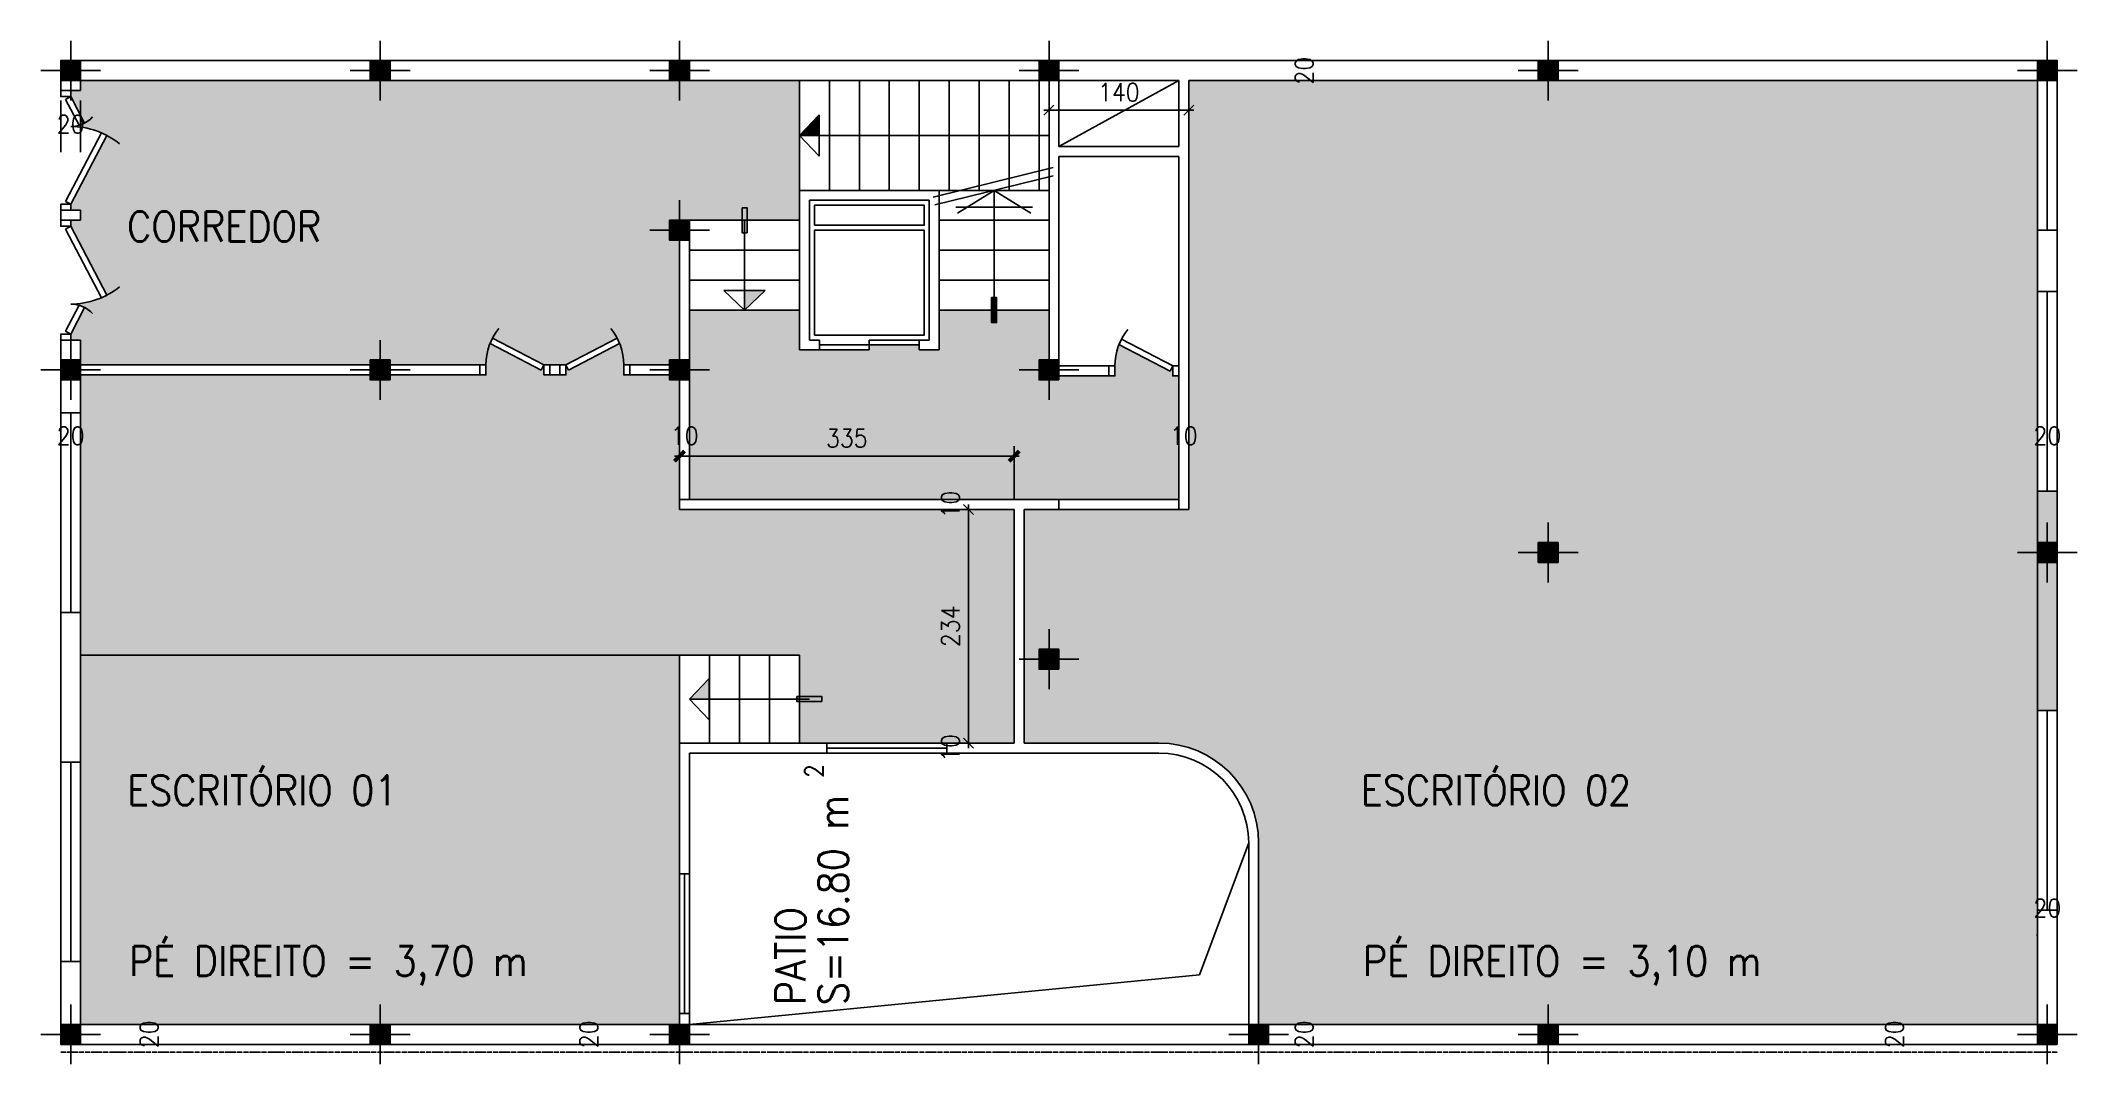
# Model space of a CAD drawing. Header units: millimetres. Extents: x 2375 to 4415, y 1220 to 2246.
import ezdxf

# ---------------------------------------------------------------- set-up
doc = ezdxf.new("R2010")
doc.units = ezdxf.units.MM
for name, pattern in [('AXIS', [6, 5, -0.5, 0, -0.5]), ('Contínuo', [0]), ('DASHED', [0.75, 0.5, -0.25])]:
    doc.linetypes.add(name, pattern=pattern)
for name, color, linetype in [('1', 8, 'AXIS'), ('10', 10, 'Continuous'), ('2', 4, 'Continuous'), ('3', 3, 'Continuous'), ('33', 62, 'Continuous'), ('4', 136, 'Continuous'), ('5', 5, 'Continuous'), ('6', 60, 'Continuous'), ('DIM', 8, 'Continuous'), ('DOR', 3, 'Continuous'), ('TXT-1', 2, 'Continuous')]:
    doc.layers.add(name, color=color, linetype=linetype)
doc.layers.add('ILUMINAÇÃO', color=1, linetype='Contínuo', lineweight=50)
doc.styles.add('ROMANS', font='ROMANS.shx', dxfattribs={"width": 0.9})
doc.dimstyles.new('dim1.100', dxfattribs={"dimscale": 100, "dimtxt": 0.18, "dimasz": 0.1, "dimexe": 0.1, "dimexo": 0.1, "dimgap": 0.09, "dimtad": 1, "dimzin": 12, "dimdsep": 46, "dimtxsty": 'ROMANS', "dimblk1": 'OBLIQUE', "dimblk2": 'OBLIQUE', "dimsah": 1, "dimcen": 0.1, "dimdle": 0.05, "dimclrd": 256, "dimclre": 12, "dimclrt": 4, "dimadec": 0, "dimazin": 0, "dimtfac": 1, "dimtix": 1, "dimtofl": 0, "dimtmove": 0, "dimatfit": 0, "dimldrblk": 'OBLIQUE', "dimfxl": 1, "dimtolj": 1, "dimtzin": 0, "dimarcsym": 0})

# ---------------------------------------------------------------- blocks, each defined once
blk = doc.blocks.new('st')
at = {"layer": '2'}
h = blk.add_hatch(color=256, dxfattribs=at)
h.paths.add_polyline_path([(0, 10), (0, 0), (10, 0), (10, 10)])
h.paths.add_polyline_path([(-10, 10), (-10, 0), (0, 0), (0, 10)])
h.paths.add_polyline_path([(-10, 0), (-10, -10), (0, -10), (0, 0)])
h.paths.add_polyline_path([(0, 0), (0, -10), (10, -10), (10, 0)])
at = {"layer": '10'}
for p, q in [((0, 30), (0, -30)), ((-30, 0), (30, 0))]:
    blk.add_line(p, q, dxfattribs=at)
at = {"layer": '4'}
blk.add_lwpolyline([(-10, -10), (-10, 10), (10, 10), (10, -10)], close=True, dxfattribs=at)
blk = doc.blocks.new('D70')
at = {"layer": 'DOR'}
for p, q in [((-59.9, 31.5), (-57.3, 37)), ((-8.8, 4.7), (-59.9, 31.5)), ((-6, 10), (-57.3, 37)), ((-6, 10), (-8.8, 4.7))]:
    blk.add_line(p, q, dxfattribs=at)
for points in [[(-70, 10), (-64, 10), (-64, 0), (-70, 0)], [(-6, 10), (0, 10), (0, 0), (-6, 0)]]:
    blk.add_lwpolyline(points, close=True, dxfattribs=at)
blk.add_arc((-6, 10), 58, 141.0374, 180, dxfattribs=at)
blk = doc.blocks.new('D120')
at = {"layer": 'DOR'}
for p, q in [((-114, 10), (-45, 46.3)), ((-111.2, 4.7), (-42.2, 41)), ((-42.2, 41), (-45, 46.3)), ((-34.8, 18.4), (-32.6, 24)), ((-6, 10), (-32.6, 24)), ((-114, 10), (-111.2, 4.7)), ((-8.8, 4.7), (-34.8, 18.4)), ((-6, 10), (-8.8, 4.7))]:
    blk.add_line(p, q, dxfattribs=at)
for points in [[(-114, 10), (-120, 10), (-120, 0), (-114, 0)], [(-6, 10), (0, 10), (0, 0), (-6, 0)]]:
    blk.add_lwpolyline(points, close=True, dxfattribs=at)
at = {"layer": 'DOR', "color": 44}
for centre, radius, start, end in [((-114, 10), 78, 0, 38.9626), ((-6, 10), 30, 132.879, 180)]:
    blk.add_arc(centre, radius, start, end, dxfattribs=at)
blk = doc.blocks.new('FL')
at = {"layer": '33'}
for p, q in [((0, 0), (-36.8, 22.8)), ((0, 0), (36.8, 22.8)), ((38.4, 16.9), (-38.4, 16.9))]:
    blk.add_line(p, q, dxfattribs=at)
blk = doc.blocks.new('FELESH')
at = {"layer": '33'}
for p, q in [((-61.2, 6.8), (59.3, -22.9)), ((-59.3, 14.6), (59.3, -14.6))]:
    blk.add_line(p, q, dxfattribs=at)
at = {"layer": '5'}
blk.add_blockref('FL', (0, 0), dxfattribs=at)
blk = doc.blocks.new('*D34')
at = {"layer": 'DEFPOINTS', "color": 0, "transparency": 16777216}
for p in [(2501.7, 1260.5), (2501.7, 1260.5), (2501.7, 1240.5)]:
    blk.add_point(p, dxfattribs=at)
at = {"layer": 'DIM', "color": 4, "transparency": 16777216, "insert": (2483.7, 1250.5), "char_height": 18, "attachment_point": 5, "rotation": 90, "style": 'ROMANS'}
blk.add_mtext('\\A1;20', dxfattribs=at)
blk = doc.blocks.new('_OBLIQUE')
at = {"color": 0, "linetype": 'ByBlock'}
blk.add_line((-0.5, -0.5), (0.5, 0.5), dxfattribs=at)
blk = doc.blocks.new('*D36')
at = {"layer": 'DEFPOINTS', "color": 0, "transparency": 16777216}
for p in [(3385.1, 2176.8), (3385.1, 2176.8), (3525.1, 2176.8)]:
    blk.add_point(p, dxfattribs=at)
at = {"layer": 'DIM', "lineweight": -2, "transparency": 16777216}
blk.add_line((3530.1, 2176.8), (3380.1, 2176.8), dxfattribs=at)
at = {"layer": 'DIM', "lineweight": -2, "transparency": 16777216, "xscale": 10, "yscale": 10, "zscale": 10, "rotation": 180}
blk.add_blockref('_OBLIQUE', (3385.1, 2176.8), dxfattribs=at)
at = {"layer": 'DIM', "lineweight": -2, "transparency": 16777216, "xscale": 10, "yscale": 10, "zscale": 10}
blk.add_blockref('_OBLIQUE', (3525.1, 2176.8), dxfattribs=at)
at = {"layer": 'DIM', "color": 4, "transparency": 16777216, "insert": (3455.1, 2194.8), "char_height": 18, "attachment_point": 5, "style": 'ROMANS'}
blk.add_mtext('\\A1;140', dxfattribs=at)
blk = doc.blocks.new('*D37')
at = {"layer": 'DEFPOINTS', "color": 0, "transparency": 16777216}
for p in [(2395.1, 2196.5), (2415.1, 2196.5), (2395.1, 2144.7)]:
    blk.add_point(p, dxfattribs=at)
at = {"layer": 'DIM', "color": 12, "lineweight": -2, "transparency": 16777216}
for p, q in [((2395.1, 2186.5), (2395.1, 2134.7)), ((2415.1, 2186.5), (2415.1, 2134.7))]:
    blk.add_line(p, q, dxfattribs=at)
at = {"layer": 'DIM', "color": 4, "transparency": 16777216, "insert": (2405.1, 2162.7), "char_height": 18, "attachment_point": 5, "style": 'ROMANS'}
blk.add_mtext('\\A1;20', dxfattribs=at)
blk = doc.blocks.new('*D38')
at = {"layer": 'DEFPOINTS', "color": 0, "transparency": 16777216}
for p in [(4250, 1260.5), (4250, 1260.5), (4250, 1240.5)]:
    blk.add_point(p, dxfattribs=at)
at = {"layer": 'DIM', "color": 4, "transparency": 16777216, "insert": (4232, 1250.5), "char_height": 18, "attachment_point": 5, "rotation": 90, "style": 'ROMANS'}
blk.add_mtext('\\A1;20', dxfattribs=at)
blk = doc.blocks.new('*D40')
at = {"layer": 'DEFPOINTS', "color": 0, "transparency": 16777216}
for p in [(3658.7, 1260.5), (3658.7, 1260.5), (3658.7, 1240.5)]:
    blk.add_point(p, dxfattribs=at)
at = {"layer": 'DIM', "color": 4, "transparency": 16777216, "insert": (3640.7, 1250.5), "char_height": 18, "attachment_point": 5, "rotation": 90, "style": 'ROMANS'}
blk.add_mtext('\\A1;20', dxfattribs=at)
blk = doc.blocks.new('*D41')
at = {"layer": 'DEFPOINTS', "color": 0, "transparency": 16777216}
for p in [(3658.7, 2226.5), (3658.7, 2226.5), (3658.7, 2206.5)]:
    blk.add_point(p, dxfattribs=at)
at = {"layer": 'DIM', "color": 4, "transparency": 16777216, "insert": (3640.7, 2216.5), "char_height": 18, "attachment_point": 5, "rotation": 90, "style": 'ROMANS'}
blk.add_mtext('\\A1;20', dxfattribs=at)
blk = doc.blocks.new('*D42')
at = {"layer": 'DEFPOINTS', "color": 0, "transparency": 16777216}
for p in [(3304.4, 1542.5), (3304.4, 1542.5), (3304.4, 1532.5)]:
    blk.add_point(p, dxfattribs=at)
at = {"layer": 'DIM', "color": 4, "transparency": 16777216, "insert": (3286.4, 1537.5), "char_height": 18, "attachment_point": 5, "rotation": 90, "style": 'ROMANS'}
blk.add_mtext('\\A1;10', dxfattribs=at)
blk = doc.blocks.new('*D43')
at = {"layer": 'DEFPOINTS', "color": 0, "transparency": 16777216}
for p in [(3304.4, 1776.5), (3304.4, 1776.5), (3304.4, 1542.5)]:
    blk.add_point(p, dxfattribs=at)
at = {"layer": 'DIM', "lineweight": -2, "transparency": 16777216}
blk.add_line((3304.4, 1537.5), (3304.4, 1781.5), dxfattribs=at)
at = {"layer": 'DIM', "lineweight": -2, "transparency": 16777216, "xscale": 10, "yscale": 10, "zscale": 10}
for p, rotation in [((3304.4, 1776.5), 90), ((3304.4, 1542.5), 270)]:
    blk.add_blockref('_OBLIQUE', p, dxfattribs=dict(at, rotation=rotation))
at = {"layer": 'DIM', "color": 4, "transparency": 16777216, "insert": (3286.4, 1659.5), "char_height": 18, "attachment_point": 5, "rotation": 90, "style": 'ROMANS'}
blk.add_mtext('\\A1;234', dxfattribs=at)
blk = doc.blocks.new('*D44')
at = {"layer": 'DEFPOINTS', "color": 0, "transparency": 16777216}
for p in [(3304.4, 1786.5), (3304.4, 1786.5), (3304.4, 1776.5)]:
    blk.add_point(p, dxfattribs=at)
at = {"layer": 'DIM', "color": 4, "transparency": 16777216, "insert": (3286.4, 1781.5), "char_height": 18, "attachment_point": 5, "rotation": 90, "style": 'ROMANS'}
blk.add_mtext('\\A1;10', dxfattribs=at)
blk = doc.blocks.new('*D45')
at = {"layer": 'DEFPOINTS', "color": 0, "transparency": 16777216}
for p in [(2942.2, 1260.5), (2942.2, 1260.5), (2942.2, 1240.5)]:
    blk.add_point(p, dxfattribs=at)
at = {"layer": 'DIM', "color": 4, "transparency": 16777216, "insert": (2924.2, 1250.5), "char_height": 18, "attachment_point": 5, "rotation": 90, "style": 'ROMANS'}
blk.add_mtext('\\A1;20', dxfattribs=at)
blk = doc.blocks.new('*D49')
at = {"layer": 'DEFPOINTS', "color": 0, "transparency": 16777216}
for p in [(4375.1, 1360.5), (4395.1, 1360.5), (4395.1, 1359.1)]:
    blk.add_point(p, dxfattribs=at)
at = {"layer": 'DIM', "color": 12, "lineweight": -2, "transparency": 16777216}
for p, q in [((4375.1, 1350.5), (4375.1, 1349.1)), ((4395.1, 1350.5), (4395.1, 1349.1))]:
    blk.add_line(p, q, dxfattribs=at)
at = {"layer": 'DIM', "color": 4, "transparency": 16777216, "insert": (4385.1, 1377.1), "char_height": 18, "attachment_point": 5, "style": 'ROMANS'}
blk.add_mtext('\\A1;20', dxfattribs=at)
blk = doc.blocks.new('*D50')
at = {"layer": 'DEFPOINTS', "color": 0, "transparency": 16777216}
for p in [(4375.1, 1832.4), (4375.1, 1832.4), (4395.1, 1832.4)]:
    blk.add_point(p, dxfattribs=at)
at = {"layer": 'DIM', "color": 4, "transparency": 16777216, "insert": (4385.1, 1850.4), "char_height": 18, "attachment_point": 5, "style": 'ROMANS'}
blk.add_mtext('\\A1;20', dxfattribs=at)
blk = doc.blocks.new('*D52')
at = {"layer": 'DEFPOINTS', "color": 0, "transparency": 16777216}
for p in [(3515.1, 1832.4), (3515.1, 1832.4), (3525.1, 1832.4)]:
    blk.add_point(p, dxfattribs=at)
at = {"layer": 'DIM', "color": 4, "transparency": 16777216, "insert": (3520.1, 1850.4), "char_height": 18, "attachment_point": 5, "style": 'ROMANS'}
blk.add_mtext('\\A1;10', dxfattribs=at)
blk = doc.blocks.new('*D53')
at = {"layer": 'DEFPOINTS', "color": 0, "transparency": 16777216}
for p in [(3015.1, 1926.5), (3025.1, 1926.5), (3015.1, 1832.4)]:
    blk.add_point(p, dxfattribs=at)
at = {"layer": 'DIM', "color": 12, "lineweight": -2, "transparency": 16777216}
for p, q in [((3015.1, 1916.5), (3015.1, 1822.4)), ((3025.1, 1916.5), (3025.1, 1822.4))]:
    blk.add_line(p, q, dxfattribs=at)
at = {"layer": 'DIM', "color": 4, "transparency": 16777216, "insert": (3020.1, 1850.4), "char_height": 18, "attachment_point": 5, "style": 'ROMANS'}
blk.add_mtext('\\A1;10', dxfattribs=at)
blk = doc.blocks.new('*D54')
at = {"layer": 'DEFPOINTS', "color": 0, "transparency": 16777216}
for p in [(2395.1, 1832.4), (2395.1, 1832.4), (2415.1, 1832.4)]:
    blk.add_point(p, dxfattribs=at)
at = {"layer": 'DIM', "color": 4, "transparency": 16777216, "insert": (2405.1, 1850.4), "char_height": 18, "attachment_point": 5, "style": 'ROMANS'}
blk.add_mtext('\\A1;20', dxfattribs=at)
blk = doc.blocks.new('*D57')
at = {"layer": 'DEFPOINTS', "color": 0, "transparency": 16777216}
for p in [(3350.1, 1830), (3015.1, 1776.5), (3350.1, 1776.5)]:
    blk.add_point(p, dxfattribs=at)
at = {"layer": 'ILUMINAÇÃO', "color": 12, "lineweight": -2, "transparency": 16777216}
for p, q in [((3015.1, 1786.5), (3015.1, 1840)), ((3350.1, 1786.5), (3350.1, 1840))]:
    blk.add_line(p, q, dxfattribs=at)
at = {"layer": 'ILUMINAÇÃO', "lineweight": -2, "transparency": 16777216}
blk.add_line((3010.1, 1830), (3355.1, 1830), dxfattribs=at)
at = {"layer": 'ILUMINAÇÃO', "lineweight": -2, "transparency": 16777216, "xscale": 10, "yscale": 10, "zscale": 10, "rotation": 180}
blk.add_blockref('_OBLIQUE', (3015.1, 1830), dxfattribs=at)
at = {"layer": 'ILUMINAÇÃO', "lineweight": -2, "transparency": 16777216, "xscale": 10, "yscale": 10, "zscale": 10}
blk.add_blockref('_OBLIQUE', (3350.1, 1830), dxfattribs=at)
at = {"layer": 'ILUMINAÇÃO', "color": 4, "transparency": 16777216, "insert": (3182.6, 1848), "char_height": 18, "attachment_point": 5, "style": 'ROMANS'}
blk.add_mtext('\\A1;335', dxfattribs=at)

msp = doc.modelspace()

# ---------------------------------------------------------------- hatches: boundary and pattern name
at = {"true_color": 0xf7abae}
h = msp.add_hatch(color=241, dxfattribs=at)
h.dxf.hatch_style = 1
h.paths.add_polyline_path([(3015.126, 2046.493), (3005.126, 2046.493), (3005.126, 2066.493), (3025.126, 2066.493), (3077.626, 2066.493), (3077.626, 2078.993), (3082.626, 2078.993), (3082.626, 2066.493), (3135.126, 2066.493), (3135.126, 2096.493), (3135.126, 2206.493), (2415.126, 2206.493), (2415.126, 2196.493), (2405.126, 2196.493), (2405.126, 2190.493), (2419.091, 2163.942, -0.12164517), (2405.126, 2160.493, -0.10215377), (2436.018, 2154.115), (2436.125, 2154.32), (2441.435, 2151.527), (2405.126, 2082.493), (2405.126, 2076.493), (2415.126, 2076.493), (2415.126, 2066.493), (2405.126, 2066.493), (2405.126, 2060.493), (2441.435, 1991.459), (2436.125, 1988.666), (2436.018, 1988.871, -0.10215377), (2405.126, 1982.493, -0.12164517), (2419.091, 1979.044), (2405.126, 1952.493), (2405.126, 1946.493), (2415.126, 1946.493), (2415.126, 1921.493), (2705.126, 1921.493), (2705.126, 1926.493), (2725.126, 1926.493), (2725.126, 1921.493), (2815.126, 1921.493), (2821.126, 1921.493, -0.12164517), (2827.794, 1948.492), (2879.126, 1921.493), (2885.126, 1921.493), (2895.126, 1921.493), (2901.126, 1921.493), (2952.459, 1948.492, -0.12164517), (2959.126, 1921.493), (2965.126, 1921.493), (3005.126, 1921.493), (3005.126, 1926.493), (3015.126, 1926.493), (3015.126, 1946.493)])
h.paths.add_polyline_path([(3015.126, 1906.493), (3005.126, 1906.493), (3005.126, 1911.493), (2965.126, 1911.493), (2959.126, 1911.493), (2959.126, 1921.493, 0.09543012), (2954.977, 1943.037), (2903.919, 1916.183), (2901.126, 1921.493), (2901.126, 1911.493), (2895.126, 1911.493), (2885.126, 1911.493), (2879.126, 1911.493), (2879.126, 1921.493), (2876.333, 1916.183), (2825.276, 1943.037, 0.09543012), (2821.126, 1921.493), (2821.126, 1911.493), (2815.126, 1911.493), (2725.126, 1911.493), (2725.126, 1906.493), (2705.126, 1906.493), (2705.126, 1911.493), (2415.126, 1911.493), (2415.126, 1906.493), (2415.126, 1873.493), (2415.126, 1673.493), (2415.126, 1630.493), (3135.126, 1630.493), (3135.126, 1588.993), (3157.626, 1588.993), (3157.626, 1583.993), (3135.126, 1583.993), (3135.126, 1542.493), (3162.626, 1542.493), (3282.626, 1542.493), (3350.126, 1542.493), (3350.126, 1776.493), (3015.126, 1776.493), (3015.126, 1786.493)])
h.paths.add_polyline_path([(3515.126, 1910.493), (3509.126, 1910.493), (3509.126, 1920.493), (3506.333, 1915.183), (3455.276, 1942.037, 0.09543012), (3451.126, 1920.493), (3451.126, 1910.493), (3445.126, 1910.493), (3395.126, 1910.493), (3395.126, 1906.493), (3375.126, 1906.493), (3375.126, 1926.493), (3385.126, 1926.493), (3385.126, 1946.493), (3385.126, 1976.493), (3332.626, 1976.493), (3332.626, 1963.993), (3327.626, 1963.993), (3327.626, 1976.493), (3275.126, 1976.493), (3275.126, 1936.493), (3255.126, 1936.493), (3255.126, 1941.493), (3205.126, 1941.493), (3205.126, 1936.493), (3155.126, 1936.493), (3135.126, 1936.493), (3135.126, 1976.493), (3025.126, 1976.493), (3025.126, 1910.493), (3025.126, 1906.493), (3025.126, 1786.493), (3395.126, 1786.493), (3515.126, 1786.493)])
h.paths.add_polyline_path([(4395.126, 1794.993), (4375.126, 1794.993), (4375.126, 1994.993), (4375.126, 2056.493), (4375.126, 2206.493), (3525.126, 2206.493), (3525.126, 1776.493), (3515.126, 1776.493), (3395.126, 1776.493), (3360.126, 1776.493), (3360.126, 1542.493), (3495.126, 1542.493, -0.41421356), (3595.126, 1442.493), (3595.126, 1260.493), (4375.126, 1260.493), (4375.126, 1374.993), (4375.126, 1574.993), (4395.126, 1574.993)])
h.paths.add_polyline_path([(3395.126, 1636.493), (3395.126, 1616.493), (3375.126, 1616.493), (3375.126, 1636.493)], flags=16)
h.paths.add_polyline_path([(3875.126, 1743.493), (3895.126, 1743.493), (3895.126, 1723.493), (3875.126, 1723.493)], flags=16)
h.paths.add_polyline_path([(2458.074, 2037.756), (2681.359, 2037.756), (2681.359, 2082.756), (2458.074, 2082.756)], flags=24)
h.paths.add_polyline_path([(4245.468, 1232.879), (4245.468, 1268.107), (4218.468, 1268.107), (4218.468, 1232.879)], flags=9)
h.paths.add_polyline_path([(3654.249, 1232.879), (3654.249, 1268.107), (3627.249, 1268.107), (3627.249, 1232.879)], flags=9)
h.paths.add_polyline_path([(3654.249, 2198.879), (3654.249, 2234.107), (3627.249, 2234.107), (3627.249, 2198.879)], flags=9)
h.paths.add_polyline_path([(4367.512, 1363.57), (4402.741, 1363.57), (4402.741, 1390.57), (4367.512, 1390.57)], flags=9)
h.paths.add_polyline_path([(4367.512, 1836.864), (4402.741, 1836.864), (4402.741, 1863.864), (4367.512, 1863.864)], flags=9)
h.paths.add_polyline_path([(3503.669, 1836.864), (3536.583, 1836.864), (3536.583, 1863.864), (3503.669, 1863.864)], flags=24)
h.paths.add_polyline_path([(3694.31, 1292.972), (4174.025, 1292.972), (4174.025, 1355.114), (3694.31, 1355.114)], flags=24)
h.paths.add_polyline_path([(3693.811, 1471.201), (4008.668, 1471.201), (4008.668, 1524.773), (3693.811, 1524.773)], flags=24)
at = {"true_color": 0xf7f281}
h = msp.add_hatch(color=51, dxfattribs=at)
h.dxf.hatch_style = 1
h.paths.add_polyline_path([(2415.126, 1630.493), (2415.126, 1523.493), (2415.126, 1323.493), (2415.126, 1260.493), (3015.126, 1260.493), (3015.126, 1271.493), (3015.126, 1411.493), (3015.126, 1542.493), (3015.126, 1630.493)])
h.paths.add_polyline_path([(2458.43, 1292.972), (2938.145, 1292.972), (2938.145, 1355.114), (2458.43, 1355.114)], flags=24)
h.paths.add_polyline_path([(2457.931, 1471.201), (2765.074, 1471.201), (2765.074, 1524.773), (2457.931, 1524.773)], flags=24)
at = {"layer": '6'}
for points in [[(3135.126, 2151.493), (3154.831, 2151.493), (3154.831, 2172.167)], [(3327.626, 1988.993), (3332.626, 1988.993), (3332.626, 1963.993), (3327.626, 1963.993)]]:
    msp.add_hatch(color=256, dxfattribs=at).paths.add_polyline_path(points)
h = msp.add_hatch(color=256, dxfattribs=at)
h.paths.add_polyline_path([(3080.126, 1996.198), (3080.126, 1976.493), (3100.8, 1996.198)])
h.paths.add_polyline_path([(3077.626, 2078.993), (3082.626, 2078.993), (3082.626, 2053.993), (3077.626, 2053.993)])
h = msp.add_hatch(color=256, dxfattribs=at)
h.paths.add_polyline_path([(3044.831, 1607.167), (3025.126, 1586.493), (3044.831, 1586.493)])
h.paths.add_polyline_path([(3145.126, 1583.993), (3145.126, 1586.493), (3132.626, 1586.493), (3132.626, 1583.993)])
h.paths.add_polyline_path([(3157.626, 1583.993), (3157.626, 1588.993), (3145.126, 1588.993), (3145.126, 1583.993)])
h.paths.add_polyline_path([(3132.626, 1588.993), (3132.626, 1586.493), (3145.126, 1586.493), (3145.126, 1588.993)])

# ---------------------------------------------------------------- linework, layer by layer
for p, q in [((4395.126, 2226.493), (2395.126, 2226.493)), ((4395.126, 2206.493), (4395.126, 2226.493)), ((3385.126, 2206.493), (2395.126, 2206.493)), ((2395.126, 2206.493), (2395.126, 2196.493)), ((2415.126, 2196.493), (2415.126, 2206.493)), ((3385.126, 2206.493), (3385.126, 1906.493)), ((3515.126, 2206.493), (3395.126, 2206.493)), ((3395.126, 2206.493), (3395.126, 2140.493)), ((3515.126, 2206.493), (3515.126, 2140.493)), ((4395.126, 2206.493), (3525.126, 2206.493)), ((3525.126, 2206.493), (3525.126, 1776.493)), ((2395.126, 2196.493), (2415.126, 2196.493)), ((3395.126, 2140.493), (3515.126, 2140.493)), ((3395.126, 2130.493), (3395.126, 1906.493)), ((3395.126, 2130.493), (3515.126, 2130.493)), ((3515.126, 2130.493), (3515.126, 1776.493)), ((3135.126, 2096.493), (3135.126, 1936.493)), ((3275.126, 2096.493), (3135.126, 2096.493)), ((3265.126, 2086.493), (3145.126, 2086.493)), ((3145.126, 2086.493), (3145.126, 1946.493)), ((3265.126, 2086.493), (3265.126, 1946.493)), ((3275.126, 2096.493), (3275.126, 1936.493)), ((2395.126, 2076.493), (2415.126, 2076.493)), ((2395.126, 2066.493), (2395.126, 2076.493)), ((2395.126, 2066.493), (2415.126, 2066.493)), ((2415.126, 2076.493), (2415.126, 2066.493)), ((3025.126, 2066.493), (3025.126, 1910.493)), ((3015.126, 2056.493), (3015.126, 1910.493)), ((4395.126, 2056.493), (4375.126, 2056.493)), ((4375.126, 1994.993), (4375.126, 2056.493)), ((4395.126, 1994.993), (4395.126, 2056.493)), ((4375.126, 1994.993), (4395.126, 1994.993)), ((2395.126, 1946.493), (2395.126, 1873.493)), ((2395.126, 1946.493), (2415.126, 1946.493)), ((2415.126, 1946.493), (2415.126, 1873.493)), ((3155.126, 1946.493), (3145.126, 1946.493)), ((3155.126, 1946.493), (3155.126, 1936.493)), ((3265.126, 1946.493), (3255.126, 1946.493)), ((3255.126, 1946.493), (3255.126, 1936.493)), ((2415.126, 1921.493), (2815.126, 1921.493)), ((2815.126, 1911.493), (2815.126, 1921.493)), ((2885.126, 1911.493), (2885.126, 1921.493)), ((2885.126, 1921.493), (2895.126, 1921.493)), ((2895.126, 1921.493), (2895.126, 1911.493)), ((3015.126, 1921.493), (2965.126, 1921.493)), ((2965.126, 1921.493), (2965.126, 1911.493)), ((3155.126, 1936.493), (3135.126, 1936.493)), ((3275.126, 1936.493), (3255.126, 1936.493)), ((3395.126, 1920.493), (3445.126, 1920.493)), ((3445.126, 1920.493), (3445.126, 1910.493)), ((2415.126, 1911.493), (2815.126, 1911.493)), ((2895.126, 1911.493), (2885.126, 1911.493)), ((3025.126, 1911.493), (2965.126, 1911.493)), ((3385.126, 1906.493), (3395.126, 1906.493)), ((3395.126, 1910.493), (3445.126, 1910.493)), ((2415.126, 1873.493), (2395.126, 1873.493)), ((3395.126, 1786.493), (3015.126, 1786.493)), ((3015.126, 1786.493), (3015.126, 1776.493)), ((3350.126, 1776.493), (3015.126, 1776.493)), ((3350.126, 1542.493), (3350.126, 1776.493)), ((3360.126, 1542.493), (3360.126, 1776.493)), ((3395.126, 1776.493), (3360.126, 1776.493)), ((3395.126, 1786.493), (3395.126, 1776.493)), ((3525.126, 1776.493), (3515.126, 1776.493)), ((4375.126, 1743.493), (4375.126, 1794.993)), ((4375.126, 1794.993), (4395.126, 1794.993)), ((4395.126, 1574.993), (4395.126, 1794.993)), ((4375.126, 1574.993), (4375.126, 1733.493)), ((2395.126, 1673.493), (2395.126, 1523.493)), ((2415.126, 1673.493), (2395.126, 1673.493)), ((2415.126, 1673.493), (2415.126, 1523.493)), ((4375.126, 1574.993), (4395.126, 1574.993)), ((3015.126, 1411.493), (3015.126, 1542.493)), ((3015.126, 1542.493), (3162.626, 1542.493)), ((3025.126, 1411.493), (3025.126, 1532.493)), ((3025.126, 1532.493), (3162.626, 1532.493)), ((3162.626, 1542.493), (3162.626, 1532.493)), ((3282.626, 1542.493), (3350.126, 1542.493)), ((3282.626, 1542.493), (3282.626, 1532.493)), ((3282.626, 1532.493), (3495.126, 1532.493)), ((3360.126, 1542.493), (3495.126, 1542.493)), ((2415.126, 1523.493), (2395.126, 1523.493)), ((3585.126, 1240.493), (3585.126, 1442.493)), ((3595.126, 1442.493), (3595.126, 1260.493)), ((3015.126, 1411.493), (3025.126, 1411.493)), ((4375.126, 1260.493), (4375.126, 1374.993)), ((4375.126, 1374.993), (4395.126, 1374.993)), ((4395.126, 1240.493), (4395.126, 1374.993)), ((2395.126, 1323.493), (2395.126, 1240.493)), ((2415.126, 1323.493), (2395.126, 1323.493)), ((2415.126, 1323.493), (2415.126, 1260.493)), ((3015.126, 1260.493), (3015.126, 1271.493)), ((3015.126, 1271.493), (3025.126, 1271.493)), ((3025.126, 1240.493), (3025.126, 1271.493)), ((2395.126, 1260.493), (2395.126, 1240.493)), ((2415.126, 1260.493), (3015.126, 1260.493)), ((3595.126, 1260.493), (4375.126, 1260.493)), ((2395.126, 1240.493), (3025.126, 1240.493)), ((3585.126, 1240.493), (4395.126, 1240.493))]:
    msp.add_line(p, q)
for radius in [100, 90]:
    msp.add_arc((3495.126, 1442.493), radius, 0, 90)
at = {"layer": '1'}
msp.add_line((2395.126, 1232.493), (4395.126, 1232.493), dxfattribs=at)
at = {"layer": '10'}
for p, q in [((3535.823, 1310.222), (3585.126, 1442.493)), ((3025.126, 1260.493), (3535.823, 1310.222))]:
    msp.add_line(p, q, dxfattribs=at)
at = {"layer": '2'}
for p, q in [((3135.126, 2096.493), (3135.126, 2206.493)), ((3165.126, 2096.493), (3165.126, 2206.493)), ((3195.126, 2096.493), (3195.126, 2206.493)), ((3225.126, 2096.493), (3225.126, 2206.493)), ((3255.126, 2096.493), (3255.126, 2206.493)), ((3285.126, 2096.493), (3285.126, 2206.493)), ((3315.126, 2096.493), (3315.126, 2206.493)), ((3345.126, 2096.493), (3345.126, 2206.493)), ((3375.126, 2096.493), (3375.126, 2206.493)), ((3395.126, 2140.493), (3515.126, 2206.493)), ((4375.126, 2206.493), (4375.126, 2056.493)), ((4385.126, 2206.493), (4385.126, 2056.493)), ((4395.126, 2206.493), (4395.126, 2056.493)), ((3275.126, 2096.493), (3385.126, 2096.493)), ((3135.126, 2066.493), (3025.126, 2066.493)), ((3275.126, 2066.493), (3385.126, 2066.493)), ((3135.126, 2036.493), (3025.126, 2036.493)), ((3275.126, 2036.493), (3385.126, 2036.493)), ((3135.126, 2006.493), (3025.126, 2006.493)), ((3275.126, 2006.493), (3385.126, 2006.493)), ((4375.126, 1994.993), (4375.126, 1794.993)), ((4385.126, 1994.993), (4385.126, 1794.993)), ((4395.126, 1994.993), (4395.126, 1794.993)), ((3135.126, 1976.493), (3025.126, 1976.493)), ((3275.126, 1976.493), (3385.126, 1976.493)), ((3155.126, 1941.493), (3255.126, 1941.493)), ((3205.126, 1946.493), (3255.126, 1946.493)), ((3205.126, 1936.493), (3205.126, 1946.493)), ((3155.126, 1936.493), (3205.126, 1936.493)), ((2395.126, 1873.493), (2395.126, 1673.493)), ((2405.126, 1873.493), (2405.126, 1673.493)), ((2415.126, 1873.493), (2415.126, 1673.493)), ((2415.126, 1630.493), (3135.126, 1630.493)), ((3015.126, 1542.493), (3015.126, 1630.493)), ((3045.126, 1542.493), (3045.126, 1630.493)), ((3075.126, 1542.493), (3075.126, 1630.493)), ((3105.126, 1542.493), (3105.126, 1630.493)), ((3135.126, 1542.493), (3135.126, 1630.493)), ((4375.126, 1574.993), (4375.126, 1374.993)), ((4385.126, 1574.993), (4385.126, 1374.993)), ((4395.126, 1574.993), (4395.126, 1374.993)), ((3162.626, 1542.493), (3282.626, 1542.493)), ((3162.626, 1537.493), (3282.626, 1537.493)), ((3162.626, 1532.493), (3282.626, 1532.493)), ((2395.126, 1523.493), (2395.126, 1323.493)), ((2405.126, 1523.493), (2405.126, 1323.493)), ((2415.126, 1523.493), (2415.126, 1323.493)), ((3015.126, 1411.493), (3015.126, 1271.493)), ((3020.126, 1411.493), (3020.126, 1271.493)), ((3025.126, 1411.493), (3025.126, 1271.493)), ((3585.126, 1260.493), (3025.126, 1260.493)), ((3585.126, 1240.493), (3025.126, 1240.493))]:
    msp.add_line(p, q, dxfattribs=at)
at = {"layer": '2', "linetype": 'DASHED'}
for p, q in [((3015.126, 1906.493), (3015.126, 1786.493)), ((3025.126, 1906.493), (3025.126, 1786.493)), ((3395.126, 1786.493), (3515.126, 1786.493)), ((3395.126, 1776.493), (3515.126, 1776.493))]:
    msp.add_line(p, q, dxfattribs=at)
at = {"layer": '2'}
for points in [[(3150.126, 2061.493), (3150.126, 2081.493), (3260.126, 2081.493), (3260.126, 2061.493)], [(3150.126, 1951.493), (3150.126, 2056.493), (3260.126, 2056.493), (3260.126, 1951.493)]]:
    msp.add_lwpolyline(points, close=True, dxfattribs=at)
at = {"layer": '3'}
msp.add_line((4395.126, 2056.493), (4395.126, 2206.493), dxfattribs=at)
at = {"layer": '6'}
for p, q in [((3135.126, 2151.493), (3154.831, 2172.167)), ((3154.831, 2172.167), (3154.831, 2151.493)), ((3135.126, 2151.493), (3154.831, 2130.82)), ((3385.126, 2151.493), (3135.126, 2151.493)), ((3154.831, 2130.82), (3154.831, 2151.493)), ((3330.126, 2096.493), (3330.126, 1976.493)), ((3080.126, 2066.493), (3080.126, 1976.493)), ((3080.126, 1976.493), (3059.453, 1996.198)), ((3059.453, 1996.198), (3080.126, 1996.198)), ((3100.8, 1996.198), (3080.126, 1996.198)), ((3080.126, 1976.493), (3100.8, 1996.198)), ((3025.126, 1586.493), (3044.831, 1607.167)), ((3044.831, 1607.167), (3044.831, 1586.493)), ((3145.126, 1586.493), (3025.126, 1586.493)), ((3025.126, 1586.493), (3044.831, 1565.82)), ((3044.831, 1565.82), (3044.831, 1586.493))]:
    msp.add_line(p, q, dxfattribs=at)
for points in [[(3077.626, 2078.993), (3082.626, 2078.993), (3082.626, 2053.993), (3077.626, 2053.993)], [(3327.626, 1988.993), (3332.626, 1988.993), (3332.626, 1963.993), (3327.626, 1963.993)], [(3157.626, 1583.993), (3157.626, 1588.993), (3132.626, 1588.993), (3132.626, 1583.993)]]:
    msp.add_lwpolyline(points, close=True, dxfattribs=at)

# ---------------------------------------------------------------- block references
at = {"rotation": 90}
msp.add_blockref('st', (3385.126, 1916.493), dxfattribs=at)
at = {"layer": '5', "rotation": 90}
for p in [(2405.126, 2216.493), (2715.126, 2216.493), (3015.126, 2216.493), (3385.126, 2216.493), (3885.126, 2216.493), (4385.126, 2216.493), (3015.126, 2056.493), (2405.126, 1916.493), (2715.126, 1916.493), (3015.126, 1916.493), (3885.126, 1733.493), (4385.126, 1733.493), (3385.126, 1626.493), (2405.126, 1250.493), (2715.126, 1250.493), (3015.126, 1250.493), (3595.126, 1250.493), (3885.126, 1250.493), (4385.126, 1250.493)]:
    msp.add_blockref('st', p, dxfattribs=at)
at = {"layer": '5', "xscale": -1, "rotation": 180}
msp.add_blockref('FELESH', (3330.126, 2096.493), dxfattribs=at)
at = {"layer": '5'}
for p in [(2885.126, 1911.493), (3515.126, 1910.493)]:
    msp.add_blockref('D70', p, dxfattribs=at)
at = {"layer": '5', "xscale": -1}
msp.add_blockref('D70', (2895.126, 1911.493), dxfattribs=at)
at = {"layer": 'DOR', "xscale": -1, "rotation": 270}
msp.add_blockref('D120', (2395.126, 2196.493), dxfattribs=at)
at = {"layer": 'DOR', "rotation": 270}
msp.add_blockref('D120', (2395.126, 1946.493), dxfattribs=at)

# ---------------------------------------------------------------- texts
at = {"layer": 'TXT-1', "style": 'ROMANS', "width": 0.9}
for s, p in [('CORREDOR', (2461.717, 2045.256)), ('ESCRITÓRIO 01', (2461.717, 1480.13)), ('ESCRITÓRIO 02', (3697.597, 1480.13)), ('PÉ DIREITO = 3,70 m', (2463.645, 1309.043)), ('PÉ DIREITO = 3,10 m', (3699.525, 1309.043))]:
    msp.add_text(s, height=30, dxfattribs=at).set_placement(p)
for s, height, p in [('2', 18.45, (3159.051, 1507.347)), ('S=16.80 m', 30, (3184.064, 1279.784)), ('PATIO', 30, (3141.275, 1279.784))]:
    msp.add_text(s, height=height, rotation=90, dxfattribs=at).set_placement(p)

# ---------------------------------------------------------------- dimensions: what is measured, and where the dimension line sits
at = {"layer": 'DIM'}
for base, p1, p2, angle, picture, middle in [((3658.749, 2226.493), (3658.749, 2206.493), (3658.749, 2226.493), 90, '*D41', (3640.749, 2216.493)), ((3385.126, 2176.818), (3525.126, 2176.818), (3385.126, 2176.818), 180, '*D36', (3455.126, 2194.818)), ((2395.126, 2144.738), (2415.126, 2196.493), (2395.126, 2196.493), 180, '*D37', (2405.126, 2162.738)), ((3015.126, 1832.364), (3025.126, 1926.493), (3015.126, 1926.493), 180, '*D53', (3020.126, 1850.364)), ((2395.126, 1832.364), (2415.126, 1832.364), (2395.126, 1832.364), 180, '*D54', (2405.126, 1850.364)), ((3515.126, 1832.364), (3525.126, 1832.364), (3515.126, 1832.364), 180, '*D52', (3520.126, 1850.364)), ((3304.447, 1786.493), (3304.447, 1776.493), (3304.447, 1786.493), 90, '*D44', (3286.447, 1781.493)), ((3304.447, 1776.493), (3304.447, 1542.493), (3304.447, 1776.493), 90, '*D43', (3286.447, 1659.493)), ((3304.447, 1542.493), (3304.447, 1532.493), (3304.447, 1542.493), 90, '*D42', (3286.447, 1537.493)), ((4395.126, 1359.07), (4375.126, 1360.493), (4395.126, 1360.493), 180, '*D49', (4385.126, 1377.07))]:
    dim = msp.add_linear_dim(base=base, p1=p1, p2=p2, angle=angle, dimstyle='dim1.100', override={"dimtmove": 1, "dimatfit": 3}, dxfattribs=at)
    dim.commit()
    dim.dimension.update_dxf_attribs({"geometry": picture, "text_midpoint": middle})
for base, p1, p2, angle, picture, middle in [((4375.126, 1832.364), (4395.126, 1832.364), (4375.126, 1832.364), 180, '*D50', (4385.126, 1850.364)), ((2501.672, 1260.493), (2501.672, 1240.493), (2501.672, 1260.493), 90, '*D34', (2483.672, 1250.493)), ((2942.17, 1260.493), (2942.17, 1240.493), (2942.17, 1260.493), 90, '*D45', (2924.17, 1250.493)), ((3658.749, 1260.493), (3658.749, 1240.493), (3658.749, 1260.493), 90, '*D40', (3640.749, 1250.493)), ((4249.968, 1260.493), (4249.968, 1240.493), (4249.968, 1260.493), 90, '*D38', (4231.968, 1250.493))]:
    dim = msp.add_linear_dim(base=base, p1=p1, p2=p2, angle=angle, dimstyle='dim1.100', dxfattribs=at)
    dim.commit()
    dim.dimension.update_dxf_attribs({"geometry": picture, "text_midpoint": middle})
at = {"layer": 'ILUMINAÇÃO'}
dim = msp.add_linear_dim(base=(3350.126, 1829.996), p1=(3015.126, 1776.493), p2=(3350.126, 1776.493), dimstyle='dim1.100', dxfattribs=at)
dim.commit()
dim.dimension.update_dxf_attribs({"geometry": '*D57', "text_midpoint": (3182.626, 1847.996)})

doc.saveas('drawing.dxf')
